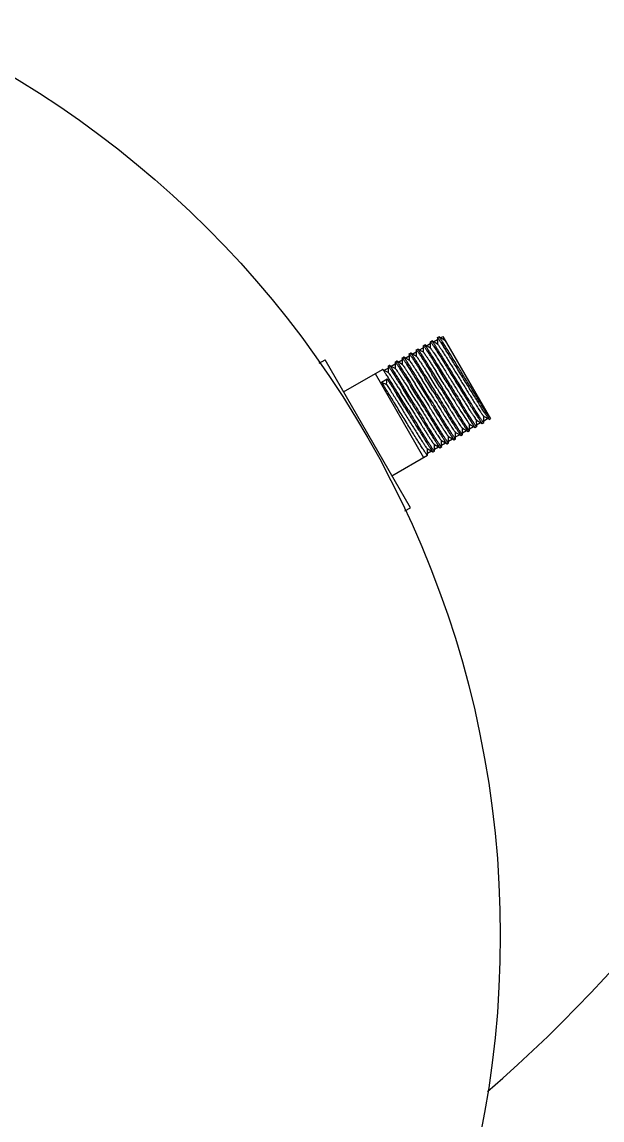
# Model space of a CAD drawing. Header units: millimetres. Extents: x 2513 to 2669, y 1505 to 1675.
# Drawn here: x 2525.2847 to 2525.3557, y 1506.655 to 1506.7893 of the extents above; entities that cross this region are included whole.
import ezdxf

# ---------------------------------------------------------------- set-up
doc = ezdxf.new("R2010")
doc.units = ezdxf.units.MM
doc.layers.add('AXES', color=7, linetype='Continuous')

msp = doc.modelspace()

# ---------------------------------------------------------------- linework, layer by layer
at = {"linetype": 'Continuous'}
for p, q in [((2525.335550677053, 1506.750639141936), (2525.335553843905, 1506.750648297133)), ((2525.335550677053, 1506.750639141936), (2525.335550948612, 1506.749859108618)), ((2525.336425909664, 1506.750348720137), (2525.335735480619, 1506.750746053462)), ((2525.335928194669, 1506.750635138177), (2525.336219105108, 1506.750803434058)), ((2525.336219105108, 1506.750803434058), (2525.342044211123, 1506.740734357254)), ((2525.332968862094, 1506.749145524782), (2525.332972029259, 1506.749154680159)), ((2525.332968862094, 1506.749145524782), (2525.332969133654, 1506.748365491464)), ((2525.333844094705, 1506.748855102982), (2525.333153665661, 1506.749252436308)), ((2525.333346379711, 1506.749141521022), (2525.333829553572, 1506.749421044063)), ((2525.333829467081, 1506.749643397166), (2525.333832634269, 1506.749652552558)), ((2525.333829467081, 1506.749643397166), (2525.33382973864, 1506.748863363848)), ((2525.334704699691, 1506.749352975367), (2525.334014270647, 1506.749750308692)), ((2525.334206984697, 1506.749639393407), (2525.334690158559, 1506.749918916448)), ((2525.334690072067, 1506.750141269551), (2525.334693239553, 1506.750150425115)), ((2525.334690072067, 1506.750141269551), (2525.334690343626, 1506.749361236233)), ((2525.335565304677, 1506.749850847752), (2525.334874875633, 1506.750248181077)), ((2525.335067589683, 1506.750137265792), (2525.335550763545, 1506.750416788833)), ((2525.336411520704, 1506.750470831113), (2525.336411553782, 1506.750356980898)), ((2525.330764564752, 1506.747647903868), (2525.331247738614, 1506.747927426909)), ((2525.331247652122, 1506.748149780012), (2525.331250818554, 1506.748158934965)), ((2525.331247652122, 1506.748149780012), (2525.331247923682, 1506.747369746694)), ((2525.332122884733, 1506.747859358213), (2525.331432455689, 1506.748256691538)), ((2525.331625169739, 1506.748145776253), (2525.3321083436, 1506.748425299294)), ((2525.332108257108, 1506.748647652397), (2525.332111424329, 1506.748656807806)), ((2525.332108257108, 1506.748647652397), (2525.332108528668, 1506.747867619079)), ((2525.332983489719, 1506.748357230597), (2525.332293060675, 1506.748754563923)), ((2525.332485774725, 1506.748643648638), (2525.332968948586, 1506.748923171679)), ((2525.329541069774, 1506.746365741058), (2525.32885064073, 1506.746763074384)), ((2525.32904335478, 1506.746652159098), (2525.329526528642, 1506.746931682139)), ((2525.32952644215, 1506.747154035242), (2525.329529609534, 1506.747163190747)), ((2525.32952644215, 1506.747154035242), (2525.32952671371, 1506.746374001924)), ((2525.33040167476, 1506.746863613443), (2525.329711245716, 1506.747260946769)), ((2525.329903959766, 1506.747150031483), (2525.330387133628, 1506.747429554524)), ((2525.330387047136, 1506.747651907627), (2525.330390213746, 1506.747661062684)), ((2525.330387047136, 1506.747651907627), (2525.330387318696, 1506.746871874309)), ((2525.331262279747, 1506.747361485828), (2525.330571850702, 1506.747758819153)), ((2525.327943783263, 1506.746245767399), (2525.333868464642, 1506.736004568064)), ((2525.328721134533, 1506.745199887537), (2525.329409618522, 1506.745598185445)), ((2525.328721134533, 1506.745199887537), (2525.329334828925, 1506.744933270394)), ((2525.329334828925, 1506.744933270394), (2525.329409618522, 1506.745598185445)), ((2525.337165423459, 1506.744783360856), (2525.336904850525, 1506.745207174499)), ((2525.3346656781, 1506.743911729629), (2525.334927751263, 1506.743488837986)), ((2525.335011519052, 1506.744111856071), (2525.335272092456, 1506.743688041664)), ((2525.335444213465, 1506.743787616123), (2525.335183640284, 1506.744211430168)), ((2525.335526241154, 1506.744409669662), (2525.335788360571, 1506.743986703397)), ((2525.335872124272, 1506.744609728075), (2525.336132697454, 1506.744185914031)), ((2525.336304821228, 1506.744285483989), (2525.336044237766, 1506.744709314755)), ((2525.336386853316, 1506.744907530471), (2525.336648964652, 1506.74448457724)), ((2525.336732721755, 1506.745107612663), (2525.336993305217, 1506.744683781897)), ((2525.332429704767, 1506.742618237822), (2525.332690277507, 1506.742194424495)), ((2525.332862398443, 1506.74229399907), (2525.332601826344, 1506.742717811356)), ((2525.33294447085, 1506.742915980468), (2525.333206541538, 1506.742493092816)), ((2525.333290310333, 1506.743116109264), (2525.333550882432, 1506.742692296978)), ((2525.333805164367, 1506.743413710029), (2525.33449756967, 1506.74229650256)), ((2525.334583608467, 1506.743289743756), (2525.334323035063, 1506.743713558163)), ((2525.338596618285, 1506.742460637397), (2525.338334717163, 1506.742884133626)), ((2525.331569099634, 1506.742120365675), (2525.331829672553, 1506.741696552057)), ((2525.332001793518, 1506.741796126587), (2525.331741220778, 1506.742219939915)), ((2525.332083821999, 1506.742418178849), (2525.332345941153, 1506.741995213007)), ((2525.335580798949, 1506.741290913269), (2525.335842715949, 1506.740867391482)), ((2525.336014802964, 1506.740967020828), (2525.33575290208, 1506.741390516674)), ((2525.336441386069, 1506.741788814582), (2525.336703286953, 1506.741365318736)), ((2525.33687541178, 1506.74146488703), (2525.336613504604, 1506.741888393045)), ((2525.337301988593, 1506.742286690954), (2525.337563895769, 1506.741863184938)), ((2525.332998970344, 1506.739797318212), (2525.333260865026, 1506.739373832399)), ((2525.333432989898, 1506.739473400619), (2525.333171083902, 1506.739896904733)), ((2525.333859567891, 1506.740295202641), (2525.334121473887, 1506.739871698526)), ((2525.334293597553, 1506.739971268694), (2525.334031682678, 1506.740394787172)), ((2525.334720166667, 1506.74079308508), (2525.334982081542, 1506.740369566601)), ((2525.335154231961, 1506.740469093575), (2525.334892314961, 1506.740892615361)), ((2525.339487673514, 1506.740059440965), (2525.340178102558, 1506.73966210764)), ((2525.339502301138, 1506.739271146781), (2525.339502029579, 1506.7400511801)), ((2525.339502214629, 1506.739493499874), (2525.339985388491, 1506.739773022915)), ((2525.3403482785, 1506.74055731335), (2525.341038707544, 1506.740159980025)), ((2525.340362906124, 1506.739769019166), (2525.340362634566, 1506.740549052485)), ((2525.340362819616, 1506.739991372259), (2525.340845993477, 1506.7402708953)), ((2525.341038707544, 1506.740159980025), (2525.341048223154, 1506.740158161816)), ((2525.341208883486, 1506.741055185735), (2525.34189931253, 1506.74065785241)), ((2525.34122351111, 1506.740266891551), (2525.341223239552, 1506.74104692487)), ((2525.341223424602, 1506.740489244644), (2525.341706598463, 1506.740768767685)), ((2525.341908828012, 1506.740656034126), (2525.34189931253, 1506.74065785241)), ((2525.336905858555, 1506.738565823811), (2525.337596287599, 1506.738168490486)), ((2525.33692048618, 1506.737777529627), (2525.336920214621, 1506.738557562946)), ((2525.337766463541, 1506.739063696196), (2525.338456892585, 1506.73866636287)), ((2525.337781091166, 1506.738275402011), (2525.337780819607, 1506.73905543533)), ((2525.337781004657, 1506.738497755105), (2525.338264178519, 1506.738777278146)), ((2525.338456892585, 1506.73866636287), (2525.338466408143, 1506.73866454463)), ((2525.338627068527, 1506.73956156858), (2525.339317497572, 1506.739164235255)), ((2525.338641696152, 1506.738773274396), (2525.338641424593, 1506.739553307715)), ((2525.338641609643, 1506.738995627489), (2525.339124783505, 1506.73927515053)), ((2525.339317497572, 1506.739164235255), (2525.339327012429, 1506.73916241661)), ((2525.334324043597, 1506.737072206656), (2525.335014472641, 1506.736674873331)), ((2525.334338671221, 1506.736283912472), (2525.334338399663, 1506.737063945791)), ((2525.335184648583, 1506.737570079041), (2525.335875077627, 1506.737172745716)), ((2525.335199276207, 1506.736781784857), (2525.335199004649, 1506.737561818176)), ((2525.335199189698, 1506.73700413795), (2525.33568236356, 1506.737283660991)), ((2525.335875077627, 1506.737172745716), (2525.335884593237, 1506.737170927506)), ((2525.336045253569, 1506.738067951426), (2525.336735682613, 1506.737670618101)), ((2525.336059881193, 1506.737279657242), (2525.336059609635, 1506.738059690561)), ((2525.336059794684, 1506.737502010335), (2525.336542968546, 1506.737781533376)), ((2525.336735682613, 1506.737670618101), (2525.336745198069, 1506.737668799802)), ((2525.33692039967, 1506.73799988272), (2525.337403573532, 1506.738279405761)), ((2525.337596287599, 1506.738168490486), (2525.337605803597, 1506.7381666725)), ((2525.334338584712, 1506.736506265566), (2525.334821758574, 1506.736785788606)), ((2525.335014472641, 1506.736674873331), (2525.335023987651, 1506.736673054774))]:
    msp.add_line(p, q, dxfattribs=at)
for centre, radius, start, end in [((2525.220854698305, 1506.797822846027), 0.254918951116987, 101.2011361508318, 78.89886385321802), ((2525.220854698305, 1506.797822846027), 0.2536602252505167, 101.2011361508318, 78.89886385321802), ((2525.220854698305, 1506.797822846027), 0.2506815859194569, 292.7609218620541, 67.33907825150725), ((2525.220854698305, 1506.797822846027), 0.2121593876719925, 299.3248752610172, 60.78051150220665), ((2525.220854698305, 1506.797822846027), 0.1844648562741081, 310.9169225885651, 49.18118705732176), ((2524.942728957496, 1506.501267151102), 0.4629548286827526, 31.75394460562976, 31.98462080879998), ((2524.738675372255, 1506.377704435673), 0.7018957812611673, 31.5635570353754, 31.71560133806627), ((2524.565999457547, 1506.271302500742), 0.9049203084976523, 31.58061358464305, 31.69855279493849), ((2524.563419126462, 1506.269809797009), 0.9049185660219131, 31.58061357798135, 31.69855318104186), ((2524.940885134466, 1506.500195208551), 0.4630991893649566, 31.75396914421724, 31.98451387108594), ((2524.736980889114, 1506.376725148751), 0.7018643936392004, 31.56355320325759, 31.71561355602933), ((2524.564282572924, 1506.270309417592), 0.9049152298302688, 31.58061347276409, 31.69855414964189), ((2524.941857423475, 1506.500762491758), 0.4629676935959574, 31.75394869458588, 31.98460929858374), ((2524.737844220853, 1506.37722470044), 0.7018611912614409, 31.56355287345725, 31.71561474915974), ((2524.565114657938, 1506.270789747326), 0.9049487131576249, 31.58061493934709, 31.69854343797956), ((2524.560835119345, 1506.268314830482), 0.9049211401948015, 31.58061359538787, 31.69855259857161), ((2524.938432637631, 1506.49878195819), 0.4629469332127474, 31.75394408945439, 31.98462573868346), ((2524.734397290183, 1506.37523043254), 0.7018664889870599, 31.56355331590429, 31.71561287495249), ((2524.561708330496, 1506.268820459039), 0.9049063390617282, 31.58061316372244, 31.69855681678468), ((2524.939229551802, 1506.499240237691), 0.4630219272334565, 31.75395206764705, 31.98457531226074), ((2524.735269861025, 1506.375735674456), 0.7018524358224085, 31.56355193303385, 31.71561804849361), ((2524.939931630875, 1506.499639574141), 0.4632085812169379, 31.75397566915488, 31.98444457440558), ((2526.126105758729, 1507.229263179953), 0.927810434429935, 211.5504183650578, 211.688148521037), ((2526.113980091997, 1507.225903420668), 0.9153284073201559, 211.7690058864491, 211.9086187725611), ((2526.114756784314, 1507.226349273481), 0.9152296785511581, 211.7690028887326, 211.9086432612502), ((2526.127824720005, 1507.230257540772), 0.9278077939850274, 211.5504181968238, 211.688149043852), ((2524.733541251702, 1506.374735372746), 0.7018611258162335, 31.56355283530731, 31.715614802174), ((2526.111146302251, 1507.224253598304), 0.9150319425817562, 211.7689967358598, 211.9086922874872), ((2526.125243014694, 1507.228763991116), 0.9278079227431901, 211.5504182001626, 211.6881490231154), ((2526.112867390191, 1507.225249266385), 0.9150317984571804, 211.7689966447092, 211.9086921159701), ((2526.12266397863, 1507.227272084195), 0.9278111857384145, 211.5504184106384, 211.6881483702179), ((2526.110529690353, 1507.223906982906), 0.9153190162377288, 211.7690056652339, 211.9086210933359), ((2526.123529981494, 1507.227773278684), 0.9278175239895599, 211.5504188108117, 211.6881471033334), ((2525.825897246902, 1507.046939340167), 0.5781703047449251, 211.7968103992943, 211.9369497154999)]:
    msp.add_arc(centre, radius, start, end, dxfattribs=at)
for points, knots in [([(2525.335553843935, 1506.75064829708), (2525.335556292864, 1506.750649714236), (2525.335565845279, 1506.750646056546), (2525.335587119586, 1506.750626922895), (2525.335628614262, 1506.750578656343), (2525.335690898815, 1506.750495144524), (2525.335774757597, 1506.750376145882), (2525.335878122784, 1506.750223339063), (2525.336000866006, 1506.750037394721), (2525.336141953379, 1506.749819797062), (2525.336241651888, 1506.749664043623), (2525.336294458411, 1506.749581164524)], [0, 0, 0, 0, 0.0065116831, 0.0196301334, 0.0689171593, 0.149544426, 0.2611844439, 0.4031288753, 0.5744102951, 0.7738334018, 1, 1, 1, 1]), ([(2525.336466579408, 1506.749680739), (2525.336373223054, 1506.749827260496), (2525.336240865236, 1506.75003350431), (2525.336073030805, 1506.750288605662), (2525.335972251476, 1506.75043859799), (2525.335888502324, 1506.750558933641), (2525.335822632725, 1506.750649949809), (2525.335774350365, 1506.750708969265), (2525.335747488649, 1506.750739142043), (2525.335735480714, 1506.750746053298)], [0, 0, 0, 0, 0.4028703134, 0.5682256136, 0.7081385984, 0.8217757454000001, 0.9084902334, 0.967872423, 1, 1, 1, 1]), ([(2525.332972029288, 1506.749154680107), (2525.332974478428, 1506.749156097106), (2525.332984030783, 1506.749152438917), (2525.333005305513, 1506.749133305039), (2525.333046800198, 1506.749085037864), (2525.333109085042, 1506.749001525814), (2525.333192943775, 1506.748882527034), (2525.333296308846, 1506.74872972039), (2525.333419051806, 1506.748543776396), (2525.333560138828, 1506.748326179275), (2525.333659837078, 1506.748170426237), (2525.333712643453, 1506.748087547369)], [0, 0, 0, 0, 0.0065119224, 0.0196306913, 0.0689182305, 0.1495457986, 0.2611859039, 0.4031302125, 0.5744112906000001, 0.7738339818000001, 1, 1, 1, 1]), ([(2525.33388476445, 1506.748187121846), (2525.333791408105, 1506.748333643326), (2525.333659050301, 1506.748539887118), (2525.33349121589, 1506.748794988444), (2525.333390436556, 1506.748944980779), (2525.333306687382, 1506.749065316464), (2525.333240817757, 1506.749156332668), (2525.333192535389, 1506.749215352129), (2525.333165673682, 1506.749245524897), (2525.333153665755, 1506.749252436145)], [0, 0, 0, 0, 0.4028702709, 0.5682255511, 0.7081385234, 0.8217757213, 0.9084902660999999, 0.9678724471, 1, 1, 1, 1]), ([(2525.333832634298, 1506.749652552507), (2525.333835083456, 1506.749653969496), (2525.333844635812, 1506.749650311257), (2525.333865910579, 1506.749631177366), (2525.333907405278, 1506.74958291011), (2525.333969690189, 1506.749499397985), (2525.334053548974, 1506.749380399107), (2525.334156914076, 1506.749227592409), (2525.334279656993, 1506.749041648474), (2525.334420743927, 1506.748824051483), (2525.334520442099, 1506.748668298567), (2525.334573248439, 1506.748585419754)], [0, 0, 0, 0, 0.0065119473, 0.0196307452, 0.068918328, 0.1495459699, 0.2611862062, 0.4031305632, 0.5744116153000001, 0.7738341266, 1, 1, 1, 1]), ([(2525.334745369435, 1506.748684994231), (2525.334652013065, 1506.748831515753), (2525.33451965522, 1506.749037759608), (2525.334351820772, 1506.749292860985), (2525.334251041453, 1506.749442853295), (2525.334167292317, 1506.749563188919), (2525.334101422727, 1506.749654205074), (2525.334053140371, 1506.749713224519), (2525.334026278666, 1506.749743397285), (2525.334014270739, 1506.749750308532)], [0, 0, 0, 0, 0.4028703845, 0.5682257267999999, 0.7081386644, 0.8217757678000001, 0.9084902732, 0.9678724485, 1, 1, 1, 1]), ([(2525.334693239583, 1506.750150425063), (2525.334695688939, 1506.750151841901), (2525.334705241236, 1506.750148183196), (2525.334726516406, 1506.750129049079), (2525.33476801112, 1506.750080781234), (2525.334830296293, 1506.7499972689), (2525.334914155011, 1506.749878269927), (2525.335017520002, 1506.749725463394), (2525.3351402627, 1506.749539519747), (2525.335281349318, 1506.749321923237), (2525.335381047243, 1506.749166170704), (2525.335433853425, 1506.749083292139)], [0, 0, 0, 0, 0.006512170699999999, 0.019631271, 0.0689193541, 0.1495472821, 0.261187547, 0.4031317489, 0.5744125703, 0.7738347505, 1, 1, 1, 1]), ([(2525.334704699721, 1506.749352975315), (2525.334719623622, 1506.74934438848), (2525.334752898544, 1506.749305934201), (2525.334813436657, 1506.749231146212), (2525.33489633587, 1506.749115215399), (2525.335001956352, 1506.748962229459), (2525.335128869184, 1506.748772070863), (2525.335338867442, 1506.748451238653), (2525.335721839727, 1506.74785262481), (2525.33630037185, 1506.746930898826), (2525.337020949377, 1506.745771406455), (2525.337780355155, 1506.744545142543), (2525.338411839234, 1506.74352712797), (2525.338893378273, 1506.742755505232), (2525.33921920874, 1506.742236614812), (2525.339512560875, 1506.74177373716), (2525.339767809382, 1506.741376372318), (2525.339980204237, 1506.741052865802), (2525.34012933294, 1506.740833018912), (2525.340225243456, 1506.74069980547), (2525.340277042332, 1506.740631460505), (2525.340315849176, 1506.740586020742), (2525.340338291437, 1506.740563059707), (2525.340348278445, 1506.740557313445)], [0, 0, 0, 0, 0.0049399186, 0.0142280094, 0.0278476335, 0.0456945741, 0.0676160638, 0.09341888039999999, 0.1557158448, 0.27149173, 0.4056441998, 0.5473856555, 0.6853154223000001, 0.749347419, 0.8083407959000001, 0.8611044953, 0.9065744141, 0.943835952, 0.9721451052, 0.9827629834, 0.9909548975, 0.9966942298, 1, 1, 1, 1]), ([(2525.335605974422, 1506.749182866616), (2525.335512618065, 1506.749329388115), (2525.335380260236, 1506.749535631947), (2525.335212425797, 1506.749790733312), (2525.335111646468, 1506.749940725637), (2525.335027897325, 1506.750061061274), (2525.334962027731, 1506.750152077434), (2525.334913745372, 1506.750211096889), (2525.334886883658, 1506.750241269662), (2525.334874875727, 1506.750248180915)], [0, 0, 0, 0, 0.4028703234000001, 0.5682256618, 0.708138632, 0.8217757487, 0.908490245, 0.9678724333, 1, 1, 1, 1]), ([(2525.335565304679, 1506.749850847749), (2525.335587396713, 1506.749835038465), (2525.335623163633, 1506.7497929091), (2525.335689844963, 1506.749707366629), (2525.3357688151, 1506.749596160419), (2525.335861295712, 1506.749461554591), (2525.33598253858, 1506.749280534379), (2525.336131767427, 1506.749052767814), (2525.33630881394, 1506.748778113692), (2525.336484540418, 1506.748502619052), (2525.336717612924, 1506.748134510332), (2525.33700727926, 1506.747673318194), (2525.337353316214, 1506.747118910615), (2525.337698380496, 1506.746563897246), (2525.338042875548, 1506.746008530531), (2525.338387104969, 1506.745452999168), (2525.338731334398, 1506.744897467809), (2525.339075829475, 1506.744342101113), (2525.339420893792, 1506.74378708775), (2525.339766930788, 1506.743232680263), (2525.340056597327, 1506.742771488049), (2525.34028967004, 1506.742403379871), (2525.34046539558, 1506.742127883367), (2525.340642447144, 1506.741853237194), (2525.340791659702, 1506.741625445626), (2525.340912938475, 1506.741444476833), (2525.340989913928, 1506.741332172286), (2525.341052879128, 1506.741243273341), (2525.341101019051, 1506.741177322379), (2525.341142760031, 1506.741123378305), (2525.341178009651, 1506.741082137259), (2525.341197353145, 1506.741062369825), (2525.341208883396, 1506.741055185891)], [0, 0, 0, 0, 0.0077941585, 0.0156059474, 0.0312316008, 0.0468568638, 0.0624822469, 0.0937329947, 0.1249838042, 0.1562346321, 0.187485466, 0.2499871124, 0.312488779, 0.3749904525, 0.4374921288, 0.499993806, 0.5624954833, 0.6249971595, 0.6874988331, 0.7500004995999999, 0.8125021459, 0.8437529801000001, 0.8750038081999999, 0.9062546193000001, 0.9375053637, 0.9531307295999999, 0.9687563715999999, 0.9765684964, 0.9843822697, 0.9921914976999999, 0.9961023112, 1, 1, 1, 1]), ([(2525.341220343837, 1506.740257736181), (2525.341218174181, 1506.740256481311), (2525.341209899828, 1506.740259080272), (2525.341191221233, 1506.740274928501), (2525.341155849393, 1506.740314786588), (2525.341102690952, 1506.740384440873), (2525.341031502331, 1506.740483793378), (2525.340943757721, 1506.74061177559), (2525.340839556813, 1506.740767904017), (2525.340719632436, 1506.740951147668), (2525.340529452719, 1506.741245916397), (2525.340258541664, 1506.741672865282), (2525.339898239287, 1506.742247915664), (2525.339495905216, 1506.74289545286), (2525.339060610212, 1506.743599837681), (2525.338602217769, 1506.744344085933), (2525.337975198302, 1506.745363833548), (2525.337214249226, 1506.746601969941), (2525.336374469704, 1506.747961241241), (2525.335845998342, 1506.748806152422), (2525.335605974422, 1506.749182866616)], [0, 0, 0, 0, 0.0007126983, 0.0020893261, 0.0072094786, 0.0155699508, 0.0271510326, 0.0418942398, 0.05971681349999999, 0.080515592, 0.104168681, 0.1594634991, 0.2242951027, 0.2971283706, 0.3762372744, 0.4597462468, 0.5456750259, 0.7166314484999999, 0.872985936, 1, 1, 1, 1]), ([(2525.341899312524, 1506.740657852421), (2525.341887913039, 1506.740664413751), (2525.341862380039, 1506.740692642646), (2525.341816802399, 1506.740747993862), (2525.341754818241, 1506.740833020551), (2525.341676202443, 1506.740945390803), (2525.341581686021, 1506.741085413871), (2525.341424304208, 1506.7413237096), (2525.34119285242, 1506.741683190904), (2525.340877164625, 1506.742182190528), (2525.340514720561, 1506.742761800029), (2525.340113348793, 1506.743408504129), (2525.339525706094, 1506.744360050757), (2525.338765441993, 1506.745596641647), (2525.337868303197, 1506.747056138554), (2525.337046360256, 1506.748386183565), (2525.336529387893, 1506.749212445978), (2525.336294458411, 1506.749581164524)], [0, 0, 0, 0, 0.0037435297, 0.0105925755, 0.0205602058, 0.0336043158, 0.0496566423, 0.0686286561, 0.1148885866, 0.1713366668, 0.23668776, 0.3094515954, 0.3879675417, 0.554995069, 0.7226015865000001, 0.8755654869, 1, 1, 1, 1]), ([(2525.336425909677, 1506.750348720112), (2525.336437018781, 1506.750342327799), (2525.336461957527, 1506.750315983488), (2525.336505619872, 1506.750264045625), (2525.336564348414, 1506.750185259193), (2525.336607963518, 1506.750123992513), (2525.33663234808, 1506.750089116548)], [0, 0, 0, 0, 0.115642502, 0.3208415862, 0.6160406177000001, 1, 1, 1, 1]), ([(2525.341938296565, 1506.740917437494), (2525.341813233321, 1506.741090754936), (2525.341510178235, 1506.741554922205), (2525.340976396835, 1506.742395050426), (2525.340294869703, 1506.743491974299), (2525.339512552727, 1506.744760516286), (2525.338686687327, 1506.746104793058), (2525.337670252246, 1506.747755856043), (2525.336934464131, 1506.748946400455), (2525.336466579408, 1506.749680739)], [0, 0, 0, 0, 0.06205948059999999, 0.1608737618, 0.2890623668, 0.4370162232, 0.5936358666, 0.7471695677, 1, 1, 1, 1]), ([(2525.331250818584, 1506.748158934912), (2525.331253267231, 1506.748160352282), (2525.331262819731, 1506.748156695256), (2525.331284093466, 1506.748137561914), (2525.331325588113, 1506.748089296217), (2525.331387872263, 1506.748005784735), (2525.331471731091, 1506.747886786301), (2525.331575096406, 1506.747733979296), (2525.331697839961, 1506.747548034513), (2525.331838927827, 1506.747330436105), (2525.331938626727, 1506.747174682062), (2525.33199143348, 1506.747091802599)], [0, 0, 0, 0, 0.0065113639, 0.0196293884, 0.06891571769999999, 0.1495425262, 0.2611824202, 0.4031270049, 0.5744087756, 0.7738324837, 1, 1, 1, 1]), ([(2525.332163554477, 1506.747191377076), (2525.332070198109, 1506.747337898594), (2525.331937840289, 1506.747544142411), (2525.331770005859, 1506.747799243762), (2525.331669226535, 1506.747949236081), (2525.331585477374, 1506.748069571744), (2525.331519607767, 1506.748160587921), (2525.331471325413, 1506.748219607364), (2525.331444463709, 1506.748249780129), (2525.331432455781, 1506.748256691378)], [0, 0, 0, 0, 0.4028703713, 0.5682256207, 0.7081385952, 0.821775775, 0.9084902771, 0.9678724434999999, 1, 1, 1, 1]), ([(2525.332111424358, 1506.748656807755), (2525.332113873535, 1506.748658224726), (2525.332123425881, 1506.748654566448), (2525.332144700685, 1506.748635432528), (2525.332186195376, 1506.748587165237), (2525.332248480298, 1506.748503653108), (2525.332332339066, 1506.748384654241), (2525.332435704146, 1506.748231847577), (2525.332558447045, 1506.748045903665), (2525.332699533961, 1506.747828306703), (2525.332799232131, 1506.74767255379), (2525.332852038466, 1506.747589674984)], [0, 0, 0, 0, 0.006511965, 0.0196307921, 0.0689184228, 0.1495460554, 0.2611862729, 0.4031306264, 0.5744116157, 0.7738341403, 1, 1, 1, 1]), ([(2525.332122884803, 1506.747859358092), (2525.33213175595, 1506.747854253495), (2525.332151697059, 1506.747834557084), (2525.332185737075, 1506.747795446305), (2525.332230748557, 1506.747737178735), (2525.332313484618, 1506.747623956579), (2525.332441740126, 1506.747437089897), (2525.332624270313, 1506.747161568178), (2525.332844003762, 1506.746821953501), (2525.333097526278, 1506.746424243872), (2525.333380763239, 1506.74597528834), (2525.333578618847, 1506.745659412761), (2525.333681835074, 1506.745494232565)], [0, 0, 0, 0, 0.0108298368, 0.0291734838, 0.0551115916, 0.0885849267, 0.1776157127, 0.2948445132, 0.438315368, 0.6056107806000001, 0.7939019047, 1, 1, 1, 1]), ([(2525.333024159464, 1506.747689249461), (2525.332930803071, 1506.747835771017), (2525.332798445213, 1506.748042014891), (2525.332630610754, 1506.748297116284), (2525.332529831447, 1506.748447108574), (2525.332446082325, 1506.748567444179), (2525.332380212747, 1506.748658460314), (2525.332331930401, 1506.748717479746), (2525.332305068696, 1506.748747652513), (2525.332293060767, 1506.748754563762)], [0, 0, 0, 0, 0.4028704792, 0.5682257766, 0.7081387139, 0.8217758065, 0.9084902705, 0.9678724437999999, 1, 1, 1, 1]), ([(2525.332983489726, 1506.748357230585), (2525.332992359708, 1506.748352126724), (2525.333012298084, 1506.748332433658), (2525.333046333074, 1506.748293329618), (2525.333091337357, 1506.748235072613), (2525.333174059506, 1506.74812187149), (2525.333302292942, 1506.747935039539), (2525.333484791494, 1506.747659568528), (2525.333704487156, 1506.747320015178), (2525.333957967026, 1506.746922375235), (2525.334241157987, 1506.746473495174), (2525.334438981967, 1506.746157671539), (2525.334542182076, 1506.745992517806)], [0, 0, 0, 0, 0.0108302389, 0.0291740521, 0.0551121112, 0.0885852093, 0.1776150877, 0.2948426847, 0.4383124606, 0.6056074252, 0.7938993091, 1, 1, 1, 1]), ([(2525.333712643453, 1506.748087547369), (2525.333797927742, 1506.747953694867), (2525.334195398813, 1506.747325142595), (2525.334587386622, 1506.74669314527), (2525.334894986643, 1506.746195586647)], [0, 0, 0, 0, 0.2134169924, 1, 1, 1, 1]), ([(2525.33384409473, 1506.748855102939), (2525.333852964679, 1506.748849999388), (2525.333872902491, 1506.748830306389), (2525.333906936975, 1506.748791203457), (2525.333951940285, 1506.748732947688), (2525.334034660721, 1506.748619749267), (2525.334162891375, 1506.748432921617), (2525.334345385996, 1506.748157456941), (2525.334565076956, 1506.747817911209), (2525.33481855153, 1506.747420279925), (2525.335101736771, 1506.746971409236), (2525.335299556829, 1506.746655592061), (2525.335402754929, 1506.746490441613)], [0, 0, 0, 0, 0.0108302776, 0.0291740996, 0.0551121419, 0.08858520199999999, 0.1776149593, 0.2948424083, 0.438312059, 0.6056069809, 0.7938989733, 1, 1, 1, 1]), ([(2525.335067165018, 1506.746295068312), (2525.33495650414, 1506.746474068002), (2525.33456487535, 1506.747106309526), (2525.334171315024, 1506.747737384716), (2525.33388476445, 1506.748187121846)], [0, 0, 0, 0, 0.2829644847, 1, 1, 1, 1]), ([(2525.334573248439, 1506.748585419754), (2525.334658536543, 1506.748451561263), (2525.335056026961, 1506.74782297819), (2525.335448033733, 1506.747190949824), (2525.335755649007, 1506.746693366219)], [0, 0, 0, 0, 0.2134161036, 1, 1, 1, 1]), ([(2525.335927719596, 1506.746793022235), (2525.335817063647, 1506.746972013853), (2525.335425451543, 1506.747604228126), (2525.335031907923, 1506.748235276073), (2525.334745369435, 1506.748684994231)], [0, 0, 0, 0, 0.282963925, 1, 1, 1, 1]), ([(2525.335433853425, 1506.749083292139), (2525.335668782882, 1506.748714573633), (2525.336185755188, 1506.747888311312), (2525.337007698126, 1506.746558266308), (2525.33790483695, 1506.745098769353), (2525.338665101112, 1506.743862178366), (2525.339252743809, 1506.74291063174), (2525.339654115572, 1506.742263927649), (2525.340016559626, 1506.741684318162), (2525.340332247445, 1506.741185318501), (2525.34056369927, 1506.740825837141), (2525.340721081096, 1506.740587541391), (2525.340815597489, 1506.740447518345), (2525.340894213293, 1506.740335148192), (2525.340956197387, 1506.74025012137), (2525.34100177516, 1506.740194770398), (2525.341027307948, 1506.740166541128), (2525.341038707536, 1506.74015998004)], [0, 0, 0, 0, 0.1244344997, 0.2773983827, 0.4450049290999999, 0.6120324607000001, 0.6905484067000001, 0.7633122371, 0.8286633326999999, 0.8851114106999999, 0.9313713536, 0.9503433754999999, 0.96639569, 0.9794397915, 0.9894074270000001, 0.996256479, 1, 1, 1, 1]), ([(2525.329581739519, 1506.745697759922), (2525.329488383154, 1506.745844281435), (2525.329356025313, 1506.746050525282), (2525.329188190869, 1506.746305626655), (2525.329087411547, 1506.746455618971), (2525.329003662409, 1506.746575954599), (2525.328937792817, 1506.746666970755), (2525.328889510459, 1506.746725990205), (2525.328862648751, 1506.746756162973), (2525.328850640823, 1506.746763074223)], [0, 0, 0, 0, 0.4028703601, 0.5682257041, 0.7081386539, 0.8217757579, 0.9084902628, 0.9678724433, 1, 1, 1, 1]), ([(2525.329529609564, 1506.747163190695), (2525.329532058851, 1506.747164607584), (2525.329541611167, 1506.747160949043), (2525.329562886199, 1506.747141815), (2525.329604380909, 1506.74709354736), (2525.329666665983, 1506.747010035107), (2525.329750524712, 1506.746891036186), (2525.329853889737, 1506.746738229604), (2525.329976632519, 1506.746552285844), (2525.330117719257, 1506.746334689153), (2525.330217417273, 1506.746178936479), (2525.330270223508, 1506.74609605783)], [0, 0, 0, 0, 0.0065120915, 0.0196310872, 0.0689190046, 0.1495468282, 0.2611870506, 0.4031312958, 0.5744122171, 0.7738345401000001, 1, 1, 1, 1]), ([(2525.330442344505, 1506.746195632307), (2525.330348988151, 1506.746342153803), (2525.330216630325, 1506.746548397628), (2525.33004879589, 1506.746803498988), (2525.329948016559, 1506.746953491316), (2525.329864267414, 1506.747073826958), (2525.329798397818, 1506.747164843121), (2525.329750115458, 1506.747223862576), (2525.329723253743, 1506.747254035351), (2525.32971124581, 1506.747260946605)], [0, 0, 0, 0, 0.4028703138, 0.5682256434, 0.7081386208, 0.8217757464, 0.9084902389, 0.9678724290999999, 1, 1, 1, 1]), ([(2525.330390213776, 1506.747661062632), (2525.330392662543, 1506.747662479909), (2525.330402215005, 1506.747658822604), (2525.330423488982, 1506.747639689131), (2525.330464983642, 1506.747591423073), (2525.33052726796, 1506.747507911451), (2525.330611126765, 1506.747388912934), (2525.330714492025, 1506.747236106009), (2525.330837235444, 1506.747050161405), (2525.330978323107, 1506.746832563307), (2525.331078021841, 1506.74667680952), (2525.331130828494, 1506.746593930215)], [0, 0, 0, 0, 0.006511498399999999, 0.0196297017, 0.0689163226, 0.1495433341, 0.2611832642, 0.4031277783, 0.574409419, 0.7738328825, 1, 1, 1, 1]), ([(2525.330401674835, 1506.746863613314), (2525.330410545343, 1506.746858509436), (2525.33043048442, 1506.746838814832), (2525.330464521277, 1506.746799708759), (2525.330509527962, 1506.746741448019), (2525.330592254935, 1506.746628239726), (2525.330720495958, 1506.746441395758), (2525.330903005448, 1506.746165907252), (2525.331122714178, 1506.74582633268), (2525.331376208815, 1506.745428668611), (2525.3316594157, 1506.744979762407), (2525.331857250647, 1506.744663920791), (2525.331960456328, 1506.744498757887)], [0, 0, 0, 0, 0.0108300872, 0.0291738292, 0.0551118916, 0.0885850592, 0.1776152329, 0.2948432403, 0.4383133989, 0.6056085386, 0.7939001839000001, 1, 1, 1, 1]), ([(2525.331302949491, 1506.746693504692), (2525.331209593136, 1506.746840026189), (2525.33107723532, 1506.747046269999), (2525.330909400893, 1506.747301371347), (2525.330808621564, 1506.747451363673), (2525.33072487241, 1506.747571699328), (2525.330659002809, 1506.7476627155), (2525.330610720449, 1506.747721734956), (2525.330583858732, 1506.747751907732), (2525.330571850797, 1506.747758818989)], [0, 0, 0, 0, 0.4028703194, 0.5682256025, 0.7081385872, 0.8217757458, 0.9084902344, 0.9678724206999999, 1, 1, 1, 1]), ([(2525.331130828494, 1506.746593930215), (2525.331216111859, 1506.746460079163), (2525.33161357818, 1506.745831534454), (2525.332005561334, 1506.745199544751), (2525.332313157594, 1506.744701992284)], [0, 0, 0, 0, 0.2134172438, 1, 1, 1, 1]), ([(2525.331262279853, 1506.747361485643), (2525.331271151917, 1506.74735638069), (2525.331291094797, 1506.74733668163), (2525.331325138482, 1506.747297566265), (2525.331370155024, 1506.747239291118), (2525.331452900989, 1506.747126054069), (2525.331581172163, 1506.746939162681), (2525.331763724841, 1506.746663604935), (2525.331983485151, 1506.746323946654), (2525.332237037992, 1506.745926187477), (2525.332520307657, 1506.745477178273), (2525.332718185768, 1506.745161265766), (2525.332821413447, 1506.744996066747)], [0, 0, 0, 0, 0.0108295428, 0.0291730643, 0.05511120019999999, 0.08858469869999999, 0.1776161234, 0.2948457786, 0.4383174048, 0.6056131442, 0.7939037391, 1, 1, 1, 1]), ([(2525.334205101455, 1506.742007859241), (2525.333673355172, 1506.742872208181), (2525.332711752518, 1506.744437631409), (2525.331744860957, 1506.745999930812), (2525.331302949491, 1506.746693504692)], [0, 0, 0, 0, 0.5523684548, 1, 1, 1, 1]), ([(2525.33199143348, 1506.747091802599), (2525.332433344945, 1506.746398228719), (2525.333400236507, 1506.744835929317), (2525.33436183916, 1506.743270506088), (2525.334893585444, 1506.742406157149)], [0, 0, 0, 0, 0.4476315452, 1, 1, 1, 1]), ([(2525.333345902745, 1506.745299408141), (2525.333235246984, 1506.745478399452), (2525.332843635506, 1506.746110612701), (2525.332450092514, 1506.746741659626), (2525.332163554477, 1506.747191377076)], [0, 0, 0, 0, 0.2829638963, 1, 1, 1, 1]), ([(2525.332852038466, 1506.747589674984), (2525.332937323097, 1506.747455821946), (2525.333334795881, 1506.746827266948), (2525.333726785368, 1506.746195266875), (2525.334034386734, 1506.745697706049)], [0, 0, 0, 0, 0.2134169234, 1, 1, 1, 1]), ([(2525.334206502654, 1506.745797288739), (2525.334095847379, 1506.745976279255), (2525.333704237581, 1506.746608489759), (2525.333310696271, 1506.74723953394), (2525.333024159464, 1506.747689249461)], [0, 0, 0, 0, 0.2829638679, 1, 1, 1, 1]), ([(2525.334335503632, 1506.736274756918), (2525.334333333782, 1506.736273502183), (2525.334325059413, 1506.736276101657), (2525.334306380404, 1506.736291950183), (2525.334271008321, 1506.736331809116), (2525.334217849382, 1506.736401464005), (2525.334146660438, 1506.736500817197), (2525.334058915482, 1506.73662879998), (2525.333954714248, 1506.736784928994), (2525.333834789557, 1506.736968173191), (2525.333644609532, 1506.737262942485), (2525.333373698199, 1506.737689891881), (2525.333013395643, 1506.73826494261), (2525.332611061562, 1506.738912479861), (2525.332175766758, 1506.739616864385), (2525.331717374675, 1506.740361112064), (2525.331090355842, 1506.741380858654), (2525.330329407519, 1506.742618993814), (2525.3294896289, 1506.743978263632), (2525.328961158118, 1506.744823173869), (2525.328721134533, 1506.745199887537)], [0, 0, 0, 0, 0.0007127269, 0.0020893967, 0.007209636899999999, 0.0155701895, 0.0271513379, 0.0418946065, 0.0597172449, 0.0805160887, 0.1041692287, 0.1594641159, 0.2242957688, 0.2971290348, 0.376237913, 0.4597468181, 0.5456755054, 0.7166317548000001, 0.8729861093000001, 1, 1, 1, 1]), ([(2525.329409618522, 1506.745598185445), (2525.329494902792, 1506.745464332972), (2525.329892373785, 1506.744835780826), (2525.330284361517, 1506.744203783627), (2525.330591961478, 1506.743706225102)], [0, 0, 0, 0, 0.2134169887, 1, 1, 1, 1]), ([(2525.329541069785, 1506.746365741039), (2525.329549939659, 1506.746360637489), (2525.329569877371, 1506.746340944713), (2525.329603911586, 1506.746301842072), (2525.32964891455, 1506.746243586839), (2525.329731634291, 1506.74613038945), (2525.329859863851, 1506.745943563534), (2525.330042356892, 1506.745668101385), (2525.330262045964, 1506.74532855872), (2525.330515518403, 1506.744930930922), (2525.330798701344, 1506.744482064011), (2525.330996519817, 1506.744166249434), (2525.331099717113, 1506.744001100311)], [0, 0, 0, 0, 0.0108302997, 0.0291741328, 0.055112176, 0.0885852275, 0.1776149432, 0.2948423323, 0.4383119266, 0.6056068221, 0.7938988479000001, 1, 1, 1, 1]), ([(2525.33076409065, 1506.743805786356), (2525.330653434605, 1506.743984778132), (2525.330261822179, 1506.744616992929), (2525.329868278237, 1506.745248041401), (2525.329581739519, 1506.745697759922)], [0, 0, 0, 0, 0.2829639391, 1, 1, 1, 1]), ([(2525.330270223508, 1506.74609605783), (2525.330355508337, 1506.745962204481), (2525.330752982086, 1506.745333647945), (2525.331144972519, 1506.744701646324), (2525.331452574639, 1506.744204084263)], [0, 0, 0, 0, 0.2134168991, 1, 1, 1, 1]), ([(2525.331624673605, 1506.744303694376), (2525.331514019677, 1506.744482682687), (2525.331122414541, 1506.745114885573), (2525.330728877901, 1506.745745922139), (2525.330442344505, 1506.746195632307)], [0, 0, 0, 0, 0.282963793, 1, 1, 1, 1]), ([(2525.329334828925, 1506.744933270394), (2525.329543678487, 1506.744609523708), (2525.330002507486, 1506.743883604114), (2525.330731249195, 1506.742714454238), (2525.331526470148, 1506.741430920327), (2525.332200641129, 1506.740342950015), (2525.332722305379, 1506.739505282278), (2525.33307916165, 1506.738935400534), (2525.333401990008, 1506.738424206408), (2525.333683824235, 1506.737983491558), (2525.333918750769, 1506.737623646037), (2525.334083687586, 1506.737378684439), (2525.334189591568, 1506.737230198477), (2525.334246525689, 1506.737154143374), (2525.334288928274, 1506.737103893767), (2525.334313224107, 1506.737078432079), (2525.334324043507, 1506.737072206811)], [0, 0, 0, 0, 0.1240951665, 0.2766031775, 0.443752106, 0.6104408929, 0.6888671528, 0.7616103337000001, 0.8270192008, 0.883610456, 0.9301034413, 0.9654523231000001, 0.9786940451999999, 0.9888832308, 0.9959793494, 1, 1, 1, 1]), ([(2525.336132697454, 1506.744185914031), (2525.336232259826, 1506.744023965286), (2525.336621614021, 1506.743390639041), (2525.337011226481, 1506.74275747068), (2525.337301988593, 1506.742286690954)], [0, 0, 0, 0, 0.2557114174, 1, 1, 1, 1]), ([(2525.339244430745, 1506.739584416178), (2525.339077971054, 1506.739828905482), (2525.338683762809, 1506.740443281716), (2525.338012840941, 1506.741513585355), (2525.337196948685, 1506.742834403073), (2525.33661118672, 1506.743787148068), (2525.336304821228, 1506.744285483989)], [0, 0, 0, 0, 0.1600315618, 0.3948745044, 0.6834948668999999, 1, 1, 1, 1]), ([(2525.336993305217, 1506.744683781897), (2525.337299670709, 1506.744185445976), (2525.337885432674, 1506.743232700981), (2525.338701324929, 1506.741911883263), (2525.339372246798, 1506.740841579624), (2525.339766455043, 1506.74022720339), (2525.339932914734, 1506.739982714086)], [0, 0, 0, 0, 0.3165051331, 0.6051254956000001, 0.8399684381999999, 1, 1, 1, 1]), ([(2525.333550882432, 1506.742692296978), (2525.333650444182, 1506.742530349247), (2525.334039796083, 1506.741897026733), (2525.334429406245, 1506.741263862101), (2525.334720166667, 1506.74079308508)], [0, 0, 0, 0, 0.2557113238, 1, 1, 1, 1]), ([(2525.335272092456, 1506.743688041664), (2525.335371655097, 1506.743526092484), (2525.335761010113, 1506.742892764902), (2525.336150623397, 1506.742259595205), (2525.336441386069, 1506.741788814582)], [0, 0, 0, 0, 0.2557115658, 1, 1, 1, 1]), ([(2525.337825667462, 1506.742589618106), (2525.337848107808, 1506.74255365158), (2525.337936045034, 1506.742412774256), (2525.338024107073, 1506.742271974812), (2525.338089780895, 1506.742167174687)], [0, 0, 0, 0, 0.2552708117, 1, 1, 1, 1]), ([(2525.340359739137, 1506.739759863957), (2525.340354645952, 1506.739756917662), (2525.34033400434, 1506.739773942611), (2525.340308021659, 1506.739801963677), (2525.340262517961, 1506.739859185045), (2525.340206016209, 1506.739936459), (2525.340134838839, 1506.740038133642), (2525.340050942659, 1506.740161897906), (2525.33995409829, 1506.740307857518), (2525.33980005296, 1506.740543853529), (2525.339579575397, 1506.740888080363), (2525.339284604435, 1506.741355416561), (2525.338951943455, 1506.741887744844), (2525.338718662334, 1506.742263578735), (2525.338596618285, 1506.742460637397)], [0, 0, 0, 0, 0.0054643676, 0.018800425, 0.0405041482, 0.0705699167, 0.1088897483, 0.1552989765, 0.2095879226, 0.271506495, 0.4170452698, 0.5891981142, 0.7847393248000001, 1, 1, 1, 1]), ([(2525.331829672553, 1506.741696552057), (2525.33192923554, 1506.741534602314), (2525.332318591944, 1506.740901272475), (2525.332708206618, 1506.740268100523), (2525.332998970344, 1506.739797318212)], [0, 0, 0, 0, 0.2557115426, 1, 1, 1, 1]), ([(2525.332690277507, 1506.742194424495), (2525.332789839855, 1506.74203247579), (2525.333179193799, 1506.741399149953), (2525.333568806007, 1506.740765982), (2525.333859567891, 1506.740295202641)], [0, 0, 0, 0, 0.2557115199, 1, 1, 1, 1]), ([(2525.334892314961, 1506.740892615361), (2525.334836391983, 1506.740983161551), (2525.334607063609, 1506.741354750975), (2525.334378138467, 1506.741726589088), (2525.334205101455, 1506.742007859241)], [0, 0, 0, 0, 0.2437231253, 1, 1, 1, 1]), ([(2525.334893585444, 1506.742406157149), (2525.334952032755, 1506.742311151555), (2525.33518087816, 1506.741939264565), (2525.335409959858, 1506.741567522804), (2525.335580798949, 1506.741290913269)], [0, 0, 0, 0, 0.2554502642, 1, 1, 1, 1]), ([(2525.335244162425, 1506.741095504227), (2525.335266556917, 1506.741059611348), (2525.335354317799, 1506.740919016997), (2525.335442203039, 1506.740778500242), (2525.335507745679, 1506.74067390901)], [0, 0, 0, 0, 0.2552609058, 1, 1, 1, 1]), ([(2525.33610466457, 1506.741593541439), (2525.336127027859, 1506.741557698523), (2525.336214669536, 1506.741417294848), (2525.336302435199, 1506.741276968538), (2525.336367889275, 1506.741172517668)], [0, 0, 0, 0, 0.2552518157, 1, 1, 1, 1]), ([(2525.336367889275, 1506.741172517668), (2525.336460975226, 1506.741023972167), (2525.336639012723, 1506.740740632233), (2525.336893500397, 1506.740338814841), (2525.3371205049, 1506.739984392595), (2525.337316829165, 1506.739682719089), (2525.337479807803, 1506.739438475435), (2525.337594440405, 1506.739272999795), (2525.337668585754, 1506.739172708657), (2525.337709156617, 1506.73912095324), (2525.337740065719, 1506.739085963216), (2525.337758333717, 1506.739068374194), (2525.337766463434, 1506.739063696381)], [0, 0, 0, 0, 0.2076318888, 0.3963465221, 0.5633415994, 0.7061420767000001, 0.8226407494, 0.9111395184000001, 0.9444860676000001, 0.9704173987000001, 0.9888907388, 1, 1, 1, 1]), ([(2525.336703286953, 1506.741365318736), (2525.336820394279, 1506.741176231162), (2525.337044781023, 1506.740814696414), (2525.337365709084, 1506.74030090532), (2525.337652482669, 1506.739846036234), (2525.337900382612, 1506.73945802491), (2525.338105469569, 1506.739143832066), (2525.338248791781, 1506.73893111536), (2525.338340524748, 1506.738802694338), (2525.338389766117, 1506.738737076564), (2525.33842645704, 1506.738693704222), (2525.338447518678, 1506.738671758084), (2525.338456892578, 1506.738666362883)], [0, 0, 0, 0, 0.2071521837, 0.3963087575, 0.5642131161999999, 0.707977713, 0.8251373744, 0.913698729, 0.9467772911, 0.9722085249, 0.9899265376999999, 1, 1, 1, 1]), ([(2525.338638528409, 1506.738764118754), (2525.338633434163, 1506.738761173246), (2525.338612793742, 1506.738778199442), (2525.338586808652, 1506.738806221776), (2525.338541305224, 1506.738863444309), (2525.338484802586, 1506.738940719192), (2525.338413625094, 1506.739042394425), (2525.338329728766, 1506.739166158972), (2525.338232884531, 1506.739312118519), (2525.338078839702, 1506.73954811386), (2525.337858363163, 1506.739892339169), (2525.337563393799, 1506.740359672858), (2525.337230734798, 1506.740891997971), (2525.336997455101, 1506.74126782955), (2525.33687541178, 1506.74146488703)], [0, 0, 0, 0, 0.005464868, 0.0188014588, 0.0405056476, 0.0705718076, 0.1088919211, 0.155301342, 0.2095903838, 0.2715089237, 0.417047439, 0.5891997193999999, 0.7847401342, 1, 1, 1, 1]), ([(2525.336964958342, 1506.742091912622), (2525.336987388648, 1506.742055962141), (2525.33707528767, 1506.741915145775), (2525.337163311378, 1506.741774407211), (2525.337228956842, 1506.741669651879)], [0, 0, 0, 0, 0.255267425, 1, 1, 1, 1]), ([(2525.337228956842, 1506.741669651879), (2525.337322013243, 1506.741521154882), (2525.337499993142, 1506.741237909498), (2525.337754397452, 1506.740836228682), (2525.337981325466, 1506.740481931161), (2525.338177582466, 1506.740180366502), (2525.338340505081, 1506.73993621231), (2525.338455098678, 1506.7397707977), (2525.338529219465, 1506.739670543457), (2525.338569777567, 1506.739618806529), (2525.338600677769, 1506.739583828424), (2525.338618940798, 1506.739566245171), (2525.338627068452, 1506.739561568712)], [0, 0, 0, 0, 0.2076360281, 0.3963517069, 0.56334584, 0.7061443890000001, 0.8226410265999999, 0.9111383815, 0.9444846393999999, 0.9704160331999999, 0.9888898368000001, 1, 1, 1, 1]), ([(2525.337563895769, 1506.741863184938), (2525.337681002943, 1506.741674097617), (2525.337905389302, 1506.741312563509), (2525.338226316691, 1506.740798773528), (2525.338513089555, 1506.740343905627), (2525.338760988828, 1506.739955895391), (2525.338966075285, 1506.739641703354), (2525.339109397157, 1506.739428987183), (2525.339201129937, 1506.739300566446), (2525.339250371221, 1506.739234948802), (2525.33928706208, 1506.739191576545), (2525.339308123683, 1506.73916963046), (2525.339317497564, 1506.739164235268)], [0, 0, 0, 0, 0.2071523769, 0.3963089565, 0.5642131784000001, 0.707977746, 0.825137352, 0.9136986961, 0.9467772726000001, 0.9722085172, 0.9899265340000001, 1, 1, 1, 1]), ([(2525.338089780895, 1506.742167174687), (2525.338319920784, 1506.74179992502), (2525.338707119775, 1506.741187102951), (2525.33910104715, 1506.740578244594), (2525.339267446562, 1506.740338825593)], [0, 0, 0, 0, 0.5978225813, 1, 1, 1, 1]), ([(2525.333522548284, 1506.740100407237), (2525.333544994016, 1506.740064432033), (2525.333632952079, 1506.739923521154), (2525.333721035001, 1506.739782688183), (2525.333786724341, 1506.739677863225)], [0, 0, 0, 0, 0.2552716024, 1, 1, 1, 1]), ([(2525.334121473887, 1506.739871698526), (2525.334238581096, 1506.739682611146), (2525.334462967615, 1506.739321076769), (2525.33478389529, 1506.738807286312), (2525.335070668514, 1506.738352417814), (2525.335318568135, 1506.737964407011), (2525.335523654883, 1506.737650214501), (2525.335666976972, 1506.73743749799), (2525.335758709873, 1506.73730907707), (2525.335807951215, 1506.737243459337), (2525.33584464211, 1506.737200087037), (2525.335865703728, 1506.737178140925), (2525.33587507762, 1506.737172745729)], [0, 0, 0, 0, 0.2071522047, 0.3963087953, 0.5642130513, 0.7079776501, 0.8251373212, 0.9136986867, 0.9467772793000001, 0.9722085237, 0.9899265351000001, 1, 1, 1, 1]), ([(2525.336056714049, 1506.737270501947), (2525.336051620647, 1506.737267555823), (2525.336030979316, 1506.737284580978), (2525.336004996178, 1506.737312602261), (2525.335959492624, 1506.737369823737), (2525.335902990789, 1506.737447097731), (2525.335831813521, 1506.737548772295), (2525.335747917473, 1506.737672536362), (2525.335651073345, 1506.73781849562), (2525.335497028454, 1506.738054490952), (2525.335276551575, 1506.738398716699), (2525.334981581542, 1506.738866051394), (2525.334648921618, 1506.739398377956), (2525.334415641229, 1506.739774210644), (2525.334293597553, 1506.739971268694)], [0, 0, 0, 0, 0.005464475999999999, 0.0188006462, 0.0405044596, 0.0705703134, 0.1088902137, 0.1552994842, 0.2095884399, 0.2715069746, 0.4170456815999999, 0.5891983916, 0.7847394512, 1, 1, 1, 1]), ([(2525.334383455756, 1506.740597794812), (2525.334405878227, 1506.740561857039), (2525.334493746507, 1506.740421090522), (2525.334581739441, 1506.740280401785), (2525.334647361946, 1506.740175683559)], [0, 0, 0, 0, 0.2552675419, 1, 1, 1, 1]), ([(2525.334647361946, 1506.740175683559), (2525.334740404305, 1506.740027209636), (2525.334918356798, 1506.739744009202), (2525.335172721476, 1506.739342393329), (2525.335399613121, 1506.7389881551), (2525.335595838147, 1506.738686642194), (2525.335758734111, 1506.738442530519), (2525.335873309183, 1506.738277144979), (2525.335947418243, 1506.738176908226), (2525.33598797034, 1506.738125180238), (2525.336018866123, 1506.738090207531), (2525.336037127045, 1506.738072627498), (2525.336045253562, 1506.738067951437)], [0, 0, 0, 0, 0.2076379996, 0.3963541841, 0.5633478793, 0.7061455215000001, 0.8226411974, 0.9111378777, 0.9444839920999999, 0.9704154078, 0.9888894208, 1, 1, 1, 1]), ([(2525.334982081542, 1506.740369566601), (2525.33509918861, 1506.740180479454), (2525.335323574835, 1506.739818945566), (2525.33564450206, 1506.739305155852), (2525.335931274847, 1506.738850288077), (2525.336179174053, 1506.738462277953), (2525.336384260455, 1506.738148086004), (2525.336527582288, 1506.737935369898), (2525.336619315033, 1506.737806949218), (2525.336668556289, 1506.737741331614), (2525.336705247128, 1506.737697959388), (2525.336726308721, 1506.737676013305), (2525.336735682606, 1506.737670618114)], [0, 0, 0, 0, 0.2071522769, 0.3963088876, 0.5642131305, 0.7079777236, 0.8251373471, 0.9136987031999999, 0.9467772825, 0.9722085141, 0.9899265279, 1, 1, 1, 1]), ([(2525.336917319547, 1506.737768374697), (2525.33691222701, 1506.737765428052), (2525.336891585163, 1506.737782451779), (2525.336865604238, 1506.73781047158), (2525.336820101357, 1506.737867690885), (2525.336763601257, 1506.737944962553), (2525.336692425445, 1506.738046634543), (2525.336608531111, 1506.738170395864), (2525.336511688761, 1506.738316352157), (2525.336357646515, 1506.738552343095), (2525.336137173099, 1506.738896563055), (2525.335842207352, 1506.739363890611), (2525.335509551725, 1506.739896210001), (2525.335276274222, 1506.740272037895), (2525.335154231961, 1506.740469093575)], [0, 0, 0, 0, 0.0054641175, 0.0187998642, 0.0405032903, 0.0705687962, 0.1088884192, 0.1552974998, 0.209586325, 0.2715047574, 0.4170434354, 0.5891965329, 0.7847383176, 1, 1, 1, 1]), ([(2525.335507745679, 1506.74067390901), (2525.335600802176, 1506.740525411882), (2525.335778782223, 1506.740242166213), (2525.336033186781, 1506.739840485006), (2525.33626011501, 1506.739486187123), (2525.336456372199, 1506.739184622171), (2525.336619294944, 1506.738940467733), (2525.336733888656, 1506.738775053028), (2525.336808009454, 1506.738674798651), (2525.336848567646, 1506.738623061826), (2525.33687946769, 1506.738588083435), (2525.336897730976, 1506.738570500628), (2525.336905858486, 1506.73856582393)], [0, 0, 0, 0, 0.2076360354, 0.3963517318, 0.5633458853, 0.7061444483, 0.8226410884, 0.9111384331, 0.9444846814, 0.9704160631000001, 0.9888898523999999, 1, 1, 1, 1]), ([(2525.335842715949, 1506.740867391482), (2525.335959821211, 1506.740678307337), (2525.33618420383, 1506.740316779388), (2525.336505125853, 1506.739802998276), (2525.336791893773, 1506.739348138493), (2525.337039788665, 1506.738960135431), (2525.337244871398, 1506.738645949396), (2525.337388190679, 1506.738433237417), (2525.337479921785, 1506.738304819174), (2525.337529162265, 1506.738239202877), (2525.337565852458, 1506.738195831223), (2525.337586913914, 1506.738173885758), (2525.337596287598, 1506.738168490489)], [0, 0, 0, 0, 0.2071526074, 0.39630929, 0.5642135546, 0.7079780266, 0.825137483, 0.9136987007999999, 0.9467772275, 0.9722084445999999, 0.9899264792, 1, 1, 1, 1]), ([(2525.337777924124, 1506.738266246775), (2525.337772830861, 1506.738263300538), (2525.337752189334, 1506.738280325572), (2525.337726206471, 1506.738308346743), (2525.337680702779, 1506.738365568213), (2525.337624200946, 1506.73844284226), (2525.337553023546, 1506.738544516977), (2525.33746912732, 1506.738668281318), (2525.337372282925, 1506.738814240982), (2525.337218237594, 1506.739050237006), (2525.33699776, 1506.739394463899), (2525.336702789027, 1506.739861800125), (2525.336370128052, 1506.740394128405), (2525.336136846983, 1506.740769962213), (2525.336014802964, 1506.740967020828)], [0, 0, 0, 0, 0.0054644015, 0.0188004947, 0.040504253, 0.0705700504, 0.108889895, 0.1552991391, 0.2095881089, 0.2715066647, 0.4170453904, 0.5891982863, 0.7847394199, 1, 1, 1, 1]), ([(2525.339267446562, 1506.740338825593), (2525.33929358802, 1506.74030121271), (2525.339340303923, 1506.740235183118), (2525.339403067796, 1506.740150272002), (2525.339449551132, 1506.740094539041), (2525.339475917996, 1506.740066204857), (2525.339487673499, 1506.740059440991)], [0, 0, 0, 0, 0.3853490883, 0.6811197748000001, 0.8859012451999999, 1, 1, 1, 1]), ([(2525.339932914734, 1506.739982714086), (2525.339962551828, 1506.739939184313), (2525.340015326606, 1506.739863003066), (2525.340085648263, 1506.73976506804), (2525.340137032093, 1506.739701835028), (2525.340165401088, 1506.739669418441), (2525.34017810248, 1506.739662107774)], [0, 0, 0, 0, 0.3905827603, 0.6882071551000001, 0.891304732, 1, 1, 1, 1]), ([(2525.333260865026, 1506.739373832399), (2525.333377972491, 1506.739184744594), (2525.333602359494, 1506.738823209419), (2525.333923287897, 1506.73830941776), (2525.334210061779, 1506.737854548184), (2525.33445796201, 1506.737466536388), (2525.334663049231, 1506.737152343118), (2525.334806371637, 1506.736939626106), (2525.334898104701, 1506.73681120494), (2525.334947346113, 1506.736745587093), (2525.334984037071, 1506.736702214718), (2525.33500509872, 1506.736680268546), (2525.335014472632, 1506.736674873346)], [0, 0, 0, 0, 0.207152193, 0.3963087595000001, 0.5642130714, 0.7079776709000001, 0.8251373898000001, 0.9136987434999999, 0.9467773054999999, 0.9722085314, 0.9899265404, 1, 1, 1, 1]), ([(2525.335196109218, 1506.73677262965), (2525.335191016035, 1506.736769683363), (2525.335170374447, 1506.736786708277), (2525.33514439178, 1506.736814729324), (2525.335098888108, 1506.736871950652), (2525.335042386372, 1506.736949224579), (2525.334971209031, 1506.737050899174), (2525.334887312911, 1506.737174663346), (2525.334790468632, 1506.737320622816), (2525.33463642345, 1506.73755661859), (2525.334415946103, 1506.737900845075), (2525.334120975421, 1506.738368180816), (2525.333788314751, 1506.73890050859), (2525.333555033838, 1506.739276342135), (2525.333432989898, 1506.739473400619)], [0, 0, 0, 0, 0.0054643679, 0.0188004217, 0.0405041465, 0.0705699392, 0.108889794, 0.1552990284, 0.2095879678, 0.2715065306, 0.417045298, 0.5891981196, 0.7847393252, 1, 1, 1, 1]), ([(2525.333786724341, 1506.739677863225), (2525.333879768773, 1506.739529385884), (2525.334057725329, 1506.739246178804), (2525.334312095867, 1506.738844553322), (2525.334538992894, 1506.738490306326), (2525.334735222647, 1506.738188785759), (2525.334898122566, 1506.737944667802), (2525.335012700367, 1506.73777927792), (2525.335086811197, 1506.737679038611), (2525.335127364142, 1506.737627309199), (2525.335158260705, 1506.737592335872), (2525.335176521767, 1506.73757475504), (2525.335184648558, 1506.737570079086)], [0, 0, 0, 0, 0.2076377015, 0.3963538032, 0.5633475553, 0.7061453255, 0.8226411412000001, 0.9111379247, 0.9444840645999999, 0.9704154832999999, 0.9888894734, 1, 1, 1, 1]), ([(2525.339499132924, 1506.739261990992), (2525.339496309393, 1506.739260358511), (2525.339485066371, 1506.739265593216), (2525.339470777745, 1506.739279208613), (2525.339447819291, 1506.739303905666), (2525.339404918008, 1506.739357231698), (2525.339335526903, 1506.739451838449), (2525.339277700617, 1506.739535550728), (2525.339244430745, 1506.739584416178)], [0, 0, 0, 0, 0.0236192637, 0.0734211363, 0.1528437713, 0.2624241193, 0.5718892269, 1, 1, 1, 1])]:
    msp.add_open_spline(points, degree=3, knots=knots, dxfattribs=at)
for points in [[(2525.335735480714, 1506.750746053298), (2525.335732681764, 1506.750747664254), (2525.335728759454, 1506.750749489156), (2525.335725964488, 1506.7507478713)], [(2525.333153665755, 1506.749252436145), (2525.333150867002, 1506.749254046987), (2525.333146945425, 1506.749255871745), (2525.333144150309, 1506.749254254599)], [(2525.334014270739, 1506.749750308532), (2525.334011472062, 1506.749751919331), (2525.334007550764, 1506.749753744031), (2525.334004755593, 1506.749752127156)], [(2525.334874875727, 1506.750248180915), (2525.334872076889, 1506.750249791806), (2525.334868154997, 1506.750251616624), (2525.334865359946, 1506.750249999172)], [(2525.331432455781, 1506.748256691378), (2525.331429657037, 1506.748258302215), (2525.33142573549, 1506.748260126964), (2525.33142294037, 1506.748258509847)], [(2525.332293060767, 1506.748754563762), (2525.332290262009, 1506.748756174607), (2525.33228634041, 1506.748757999367), (2525.332283545299, 1506.7487563822)], [(2525.328850640823, 1506.746763074223), (2525.32884784212, 1506.746764685037), (2525.328843920726, 1506.746766509755), (2525.328841125575, 1506.746764892787)], [(2525.32971124581, 1506.747260946605), (2525.329708446912, 1506.747262557532), (2525.329704524793, 1506.747264382395), (2525.329701729787, 1506.747262764724)], [(2525.330571850797, 1506.747758818989), (2525.330569051854, 1506.747760429942), (2525.330565129566, 1506.747762254839), (2525.330562334595, 1506.747760637005)], [(2525.340362906032, 1506.739769019325), (2525.340362907321, 1506.739765790118), (2525.340362534346, 1506.739761480924), (2525.340359739137, 1506.739759863957)], [(2525.341223511015, 1506.740266891716), (2525.341223512306, 1506.740263662426), (2525.341223139245, 1506.74025935297), (2525.341220343837, 1506.740257736181)], [(2525.338641696057, 1506.73877327456), (2525.338641697348, 1506.738770045133), (2525.338641324142, 1506.738765735255), (2525.338638528409, 1506.738764118754)], [(2525.3395023011, 1506.739271146847), (2525.339502302466, 1506.739267917347), (2525.33950192876, 1506.73926360746), (2525.339499132924, 1506.739261990992)], [(2525.34017810248, 1506.739662107774), (2525.340180900941, 1506.739660497036), (2525.340184821588, 1506.739658672727), (2525.340187616913, 1506.7396602889)], [(2525.336059881098, 1506.737279657407), (2525.336059882389, 1506.737276428154), (2525.336059509368, 1506.737272118815), (2525.336056714049, 1506.737270501947)], [(2525.336920486081, 1506.737777529796), (2525.336920487397, 1506.737774300713), (2525.336920114478, 1506.737769991899), (2525.336917319547, 1506.737768374697)], [(2525.337781091072, 1506.738275402173), (2525.337781092363, 1506.738272172951), (2525.337780719371, 1506.738267863707), (2525.337777924124, 1506.738266246775)], [(2525.334338671127, 1506.736283912635), (2525.334338672416, 1506.736280683253), (2525.33433829926, 1506.736276373512), (2525.334335503632, 1506.736274756918)], [(2525.335199276114, 1506.736781785018), (2525.335199277405, 1506.736778555811), (2525.335198904428, 1506.736774246615), (2525.335196109218, 1506.73677262965)]]:
    msp.add_open_spline(points, degree=3, dxfattribs=at)
at = {"layer": 'AXES', "linetype": 'Continuous'}
for p, q in [((2525.33555384414, 1506.750648297269), (2525.335725965137, 1506.750747871745)), ((2525.332972029182, 1506.749154680114), (2525.333144150179, 1506.749254254591)), ((2525.333832634168, 1506.749652552499), (2525.334004755165, 1506.749752126976)), ((2525.334693239154, 1506.750150424884), (2525.334865360151, 1506.750249999361)), ((2525.32109138859, 1506.747507830918), (2525.321805741474, 1506.747921094354)), ((2525.332261061459, 1506.729848389812), (2525.321805741571, 1506.747921094187)), ((2525.331250819209, 1506.748158935345), (2525.331422940206, 1506.748258509822)), ((2525.332111424195, 1506.748656807729), (2525.332283545193, 1506.748756382206)), ((2525.324071060825, 1506.744005341667), (2525.328841125248, 1506.746764892667)), ((2525.329529609237, 1506.747163190575), (2525.329701730234, 1506.747262765052)), ((2525.330390214223, 1506.74766106296), (2525.33056233522, 1506.747760637437)), ((2525.34018761804, 1506.739660289356), (2525.340359739037, 1506.739759863834)), ((2525.341048223026, 1506.740158161741), (2525.341220344023, 1506.740257736218)), ((2525.341908828012, 1506.740656034126), (2525.34204421201, 1506.74073435572)), ((2525.338466408067, 1506.738664544587), (2525.338638529065, 1506.738764119063)), ((2525.339327013054, 1506.739162416972), (2525.339499134051, 1506.739261991449)), ((2525.335884593109, 1506.737170927432), (2525.336056714106, 1506.737270501909)), ((2525.336745198095, 1506.737668799817), (2525.336917319092, 1506.737768374294)), ((2525.337605803081, 1506.738166672202), (2525.337777924078, 1506.738266246679)), ((2525.329995742205, 1506.733764142332), (2525.334335504134, 1506.73627475714)), ((2525.335023988123, 1506.736673055048), (2525.33519610912, 1506.736772629524)), ((2525.331570394859, 1506.72944882901), (2525.332261061555, 1506.729848389645))]:
    msp.add_line(p, q, dxfattribs=at)
msp.add_circle((2525.220959682747, 1506.677519567292), 0.122291809246346, dxfattribs=at)

doc.saveas('drawing.dxf')
